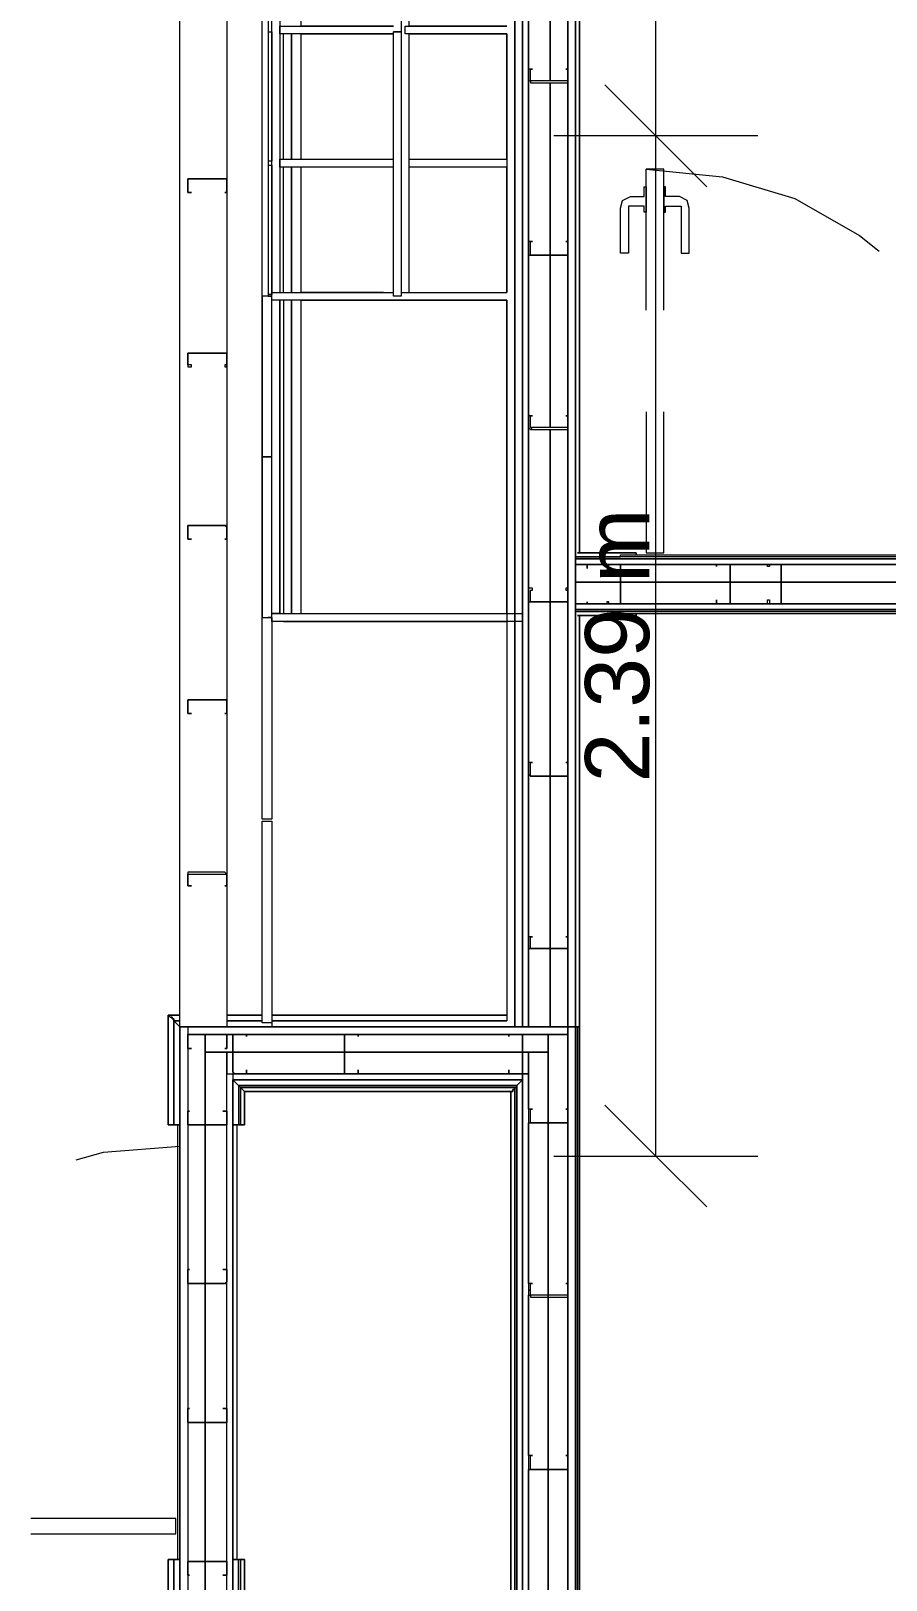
# Model space of a CAD drawing. Header units: metres. Extents: x -2 to 237, y -8 to 52.
# Drawn here: x 50.718 to 52.718, y 25.669 to 29.293 of the extents above; entities that cross this region are included whole.
import ezdxf

# ---------------------------------------------------------------- set-up
doc = ezdxf.new("R2010")
doc.units = ezdxf.units.M
doc.layers.add('HVAC - Ductos', color=5, linetype='Continuous', lineweight=0)
doc.layers.add('PDF2_Text', color=7, linetype='Continuous', lineweight=0)
doc.layers.add('PDF2_Geometry', color=7, linetype='Continuous', lineweight=0, true_color=0xaaaaaa)
doc.styles.add('PDF Helvetica', font='')
doc.styles.get('PDF Helvetica').set_extended_font_data('Helvetica')

msp = doc.modelspace()

# ---------------------------------------------------------------- linework, layer by layer
at = {"layer": 'HVAC - Ductos', "lineweight": 0}
for points in [[(51.9416, 26.6608), (52.1798, 26.6608), (52.1798, 29.0479), (52.1798, 31.632), (52.1798, 32.3513), (52.1798, 33.9182)], [(52.0607, 29.167), (52.1798, 29.0479), (52.299, 28.9287)], [(52.4181, 29.0479), (52.1798, 29.0479), (51.9416, 29.0479)], [(52.0607, 26.78), (52.1798, 26.6608), (52.299, 26.5417)], [(52.1798, 26.6608), (52.4181, 26.6608)]]:
    msp.add_lwpolyline(points, dxfattribs=at)
at = {"layer": 'PDF2_Geometry', "lineweight": 0}
for points in [[(51.1764, 27.2931), (51.1764, 26.9632), (51.0665, 26.9632), (51.0665, 31.3021)], [(51.2589, 27.9116), (51.2589, 31.3021)], [(51.2727, 31.3021), (51.2727, 28.6722), (51.2818, 28.6722), (51.2589, 28.6722), (51.2589, 28.2965), (51.2589, 27.9208), (51.2818, 27.9208), (51.2818, 27.4488), (51.2589, 27.4488), (51.2589, 27.9208), (51.2818, 27.9208), (51.2818, 28.2965), (51.2818, 28.6722)], [(51.2727, 28.6722), (51.2818, 28.6722), (51.2818, 31.3021), (51.2818, 31.2929), (51.2727, 31.2929), (51.2818, 31.2929), (51.2818, 30.9539), (51.2818, 30.5415), (51.2727, 30.5415), (51.2818, 30.5415), (51.2818, 30.23), (51.2727, 30.23)], [(51.3505, 30.2392), (51.3505, 30.5324), (51.5659, 30.5324), (51.3001, 30.5324), (51.3001, 30.5507), (51.5659, 30.5507), (51.3505, 30.5507), (51.3505, 31.2838), (51.5659, 31.2838), (51.3001, 31.2838), (51.3001, 31.3021), (51.3001, 28.6814), (51.543, 28.6814), (51.3505, 28.6814), (51.3505, 28.9746)], [(51.8499, 31.3021), (51.8499, 26.9632), (51.8499, 31.3021)], [(51.8683, 30.5507), (51.8683, 26.9632), (51.1902, 26.9632), (51.0665, 26.9632), (51.0665, 25.4925)], [(51.5842, 30.5324), (51.5842, 28.6814), (51.8316, 28.6814)], [(51.882, 30.5507), (51.882, 26.9632), (51.8683, 26.9632), (51.8683, 30.5507)], [(51.8683, 30.5507), (51.8683, 26.9632), (51.8683, 30.5507)], [(51.992, 25.3688), (51.992, 26.9632), (51.9965, 26.9632), (52.0011, 26.9632), (51.992, 26.9632), (51.9737, 26.9632), (51.9737, 27.1465), (51.9737, 26.9632), (51.9324, 26.9632), (51.9324, 27.1465), (51.9324, 27.5496), (51.9324, 27.9574), (51.9324, 28.3606), (51.9324, 27.9574), (51.9324, 27.5496), (51.9324, 27.1465), (51.9324, 26.9632), (51.882, 26.9632), (51.882, 30.5507)], [(51.992, 30.5507), (51.992, 28.0445), (51.992, 30.5507)], [(51.992, 25.3688), (51.992, 26.9632), (51.992, 27.9528), (51.992, 26.9632), (51.992, 30.5003), (51.992, 30.1292), (51.992, 30.5003), (51.992, 30.1292), (51.992, 30.5003), (51.992, 26.9632), (51.992, 25.4925)], [(51.992, 30.0192), (51.992, 28.0628), (51.992, 30.0146)], [(51.992, 30.0146), (51.992, 28.0628), (52.0974, 28.0628), (51.992, 28.0628), (52.0974, 28.0628), (52.0974, 28.0674), (53.1007, 28.0674), (53.1007, 28.0628), (52.0974, 28.0628), (51.992, 28.0628), (52.0974, 28.0628), (51.992, 28.0628), (51.992, 30.0146), (51.992, 28.0628), (51.992, 30.0146), (51.992, 28.0628), (51.992, 30.0192)], [(51.5842, 28.6814), (51.6026, 28.6814), (51.6026, 29.2861), (51.8316, 29.2861), (51.5934, 29.2861), (51.5934, 29.3045), (51.8316, 29.3045), (51.6026, 29.3045), (51.6026, 29.9093), (51.8316, 29.9093)], [(51.3505, 28.9929), (51.3505, 29.2861), (51.5659, 29.2861), (51.3001, 29.2861), (51.3001, 29.3045), (51.5659, 29.3045), (51.3505, 29.3045), (51.3505, 29.5977)], [(51.1764, 29.3228), (51.1764, 28.9425)], [(51.2727, 29.2907), (51.2818, 29.2907), (51.2818, 28.9884), (51.2727, 28.9884)], [(51.3093, 28.9929), (51.3093, 29.2861)], [(51.5842, 29.2907), (51.5842, 28.9425), (51.5842, 28.6722), (51.5659, 28.6722), (51.5659, 28.9425), (51.5659, 29.2907)], [(51.5659, 29.2907), (51.5842, 29.2907), (51.5659, 29.2907)], [(51.6026, 28.9929), (51.8316, 28.9929), (51.8316, 29.2861), (51.8316, 28.6814), (51.8316, 28.9746), (51.6026, 28.9746)], [(51.8316, 29.2861), (51.6026, 29.2861)], [(51.2727, 28.9792), (51.2818, 28.9792), (51.2818, 28.6768), (51.2727, 28.6768)], [(51.5659, 28.9746), (51.3001, 28.9746), (51.3001, 28.9929), (51.5659, 28.9929)], [(51.3093, 28.6814), (51.3093, 28.9746)], [(52.1569, 28.6401), (52.1569, 28.97), (52.3356, 28.9517), (52.5051, 28.9013), (52.6563, 28.8142), (52.7022, 28.7776)], [(52.1982, 28.6401), (52.1982, 28.97), (52.1569, 28.97)], [(51.1764, 28.915), (51.1764, 28.5393)], [(51.8316, 28.663), (51.2818, 28.663), (51.2818, 28.6814), (51.5659, 28.6814)], [(51.543, 27.93), (51.8316, 27.93), (51.8316, 28.663), (51.8316, 26.977), (51.2818, 26.977), (51.2818, 26.9632)], [(51.3093, 28.663), (51.3093, 27.93), (51.3277, 27.93), (51.3277, 28.663), (51.3277, 27.93), (51.3505, 27.93), (51.3505, 28.663), (51.8316, 28.663), (51.3001, 28.663), (51.3001, 27.93), (51.2818, 27.93), (51.8683, 27.93)], [(51.3001, 27.93), (51.3001, 28.663)], [(51.1764, 28.5118), (51.1764, 28.1315)], [(52.1569, 28.4019), (52.1569, 28.072), (52.1982, 28.072), (52.1982, 28.4019)], [(51.2727, 28.2965), (51.2727, 28.2965)], [(51.2818, 28.2965), (51.2818, 28.2965)], [(51.2818, 28.2965), (51.2818, 28.2965)], [(51.1764, 28.104), (51.1764, 27.7283)], [(52.0974, 28.0628), (51.992, 28.0628), (52.0974, 28.0628)], [(54.7318, 22.8306), (54.7318, 27.9346), (54.7318, 28.0628), (51.992, 28.0628), (51.992, 27.9346), (54.6265, 27.9346), (51.992, 27.9346), (52.0974, 27.9346), (52.0974, 27.93), (53.1007, 27.93), (53.1007, 27.9346), (52.0974, 27.9346), (51.992, 27.9346)], [(52.0974, 28.0628), (51.992, 28.0628), (52.0974, 28.0628)], [(54.7318, 28.0628), (51.992, 28.0628)], [(51.9965, 28.072), (52.134, 28.072)], [(51.9965, 28.072), (52.134, 28.072)], [(52.134, 28.072), (52.134, 28.072)], [(52.134, 28.072), (52.134, 28.0674)], [(52.134, 28.072), (52.134, 28.072)], [(52.134, 28.0674), (52.134, 28.072)], [(51.992, 28.0445), (51.992, 28.0445)], [(51.992, 28.0445), (51.992, 28.0445)], [(52.0195, 28.0353), (52.0195, 28.0353)], [(52.3219, 28.0399), (52.3219, 28.0399)], [(52.3539, 28.0445), (52.3539, 28.0445)], [(52.3539, 28.0445), (52.3539, 28.0445)], [(52.4731, 28.0445), (52.4731, 28.0445)], [(52.4731, 28.0445), (52.4731, 28.0445)], [(51.992, 27.9528), (51.992, 27.9528)], [(51.992, 27.9528), (51.992, 27.9528)], [(54.7318, 27.9392), (54.7318, 27.9528), (51.992, 27.9528), (54.6402, 27.9528), (54.6402, 27.9392), (54.6402, 27.9528), (54.7318, 27.9528), (54.7318, 22.8122)], [(52.0195, 27.9574), (52.0195, 27.9574)], [(52.3219, 27.962), (52.3219, 27.962)], [(52.3539, 27.9528), (52.3539, 27.9528)], [(52.3539, 27.9528), (52.3539, 27.9528)], [(52.4731, 27.9528), (52.4731, 27.9528)], [(52.4731, 27.9528), (52.4731, 27.9528)], [(51.2727, 27.9208), (51.2727, 27.9208)], [(51.8683, 27.9116), (51.2818, 27.9116), (51.2818, 27.93)], [(51.2818, 27.9208), (51.2818, 27.9208)], [(51.3093, 27.9116), (51.8316, 27.9116), (51.2818, 27.9116)], [(54.6265, 22.8306), (54.6265, 27.9346), (53.1007, 27.9346), (54.5944, 27.9346), (53.1007, 27.9346), (54.6265, 27.9346), (53.1007, 27.9346), (54.6265, 27.9346), (54.6265, 22.8306), (54.6265, 27.9346), (54.6265, 25.5475), (54.6265, 27.9346), (53.1007, 27.9346), (54.6265, 27.9346), (54.6265, 27.9392), (51.992, 27.9392), (54.6356, 27.9392), (54.6265, 27.9392), (54.6265, 22.8306)], [(52.0974, 27.9346), (51.992, 27.9346), (52.0974, 27.9346)], [(52.0974, 27.9346), (51.992, 27.9346), (52.0974, 27.9346)], [(51.992, 27.9346), (51.992, 26.9632), (51.992, 27.9346)], [(51.992, 27.9346), (51.992, 26.9632), (51.992, 27.9346)], [(51.992, 27.9346), (51.992, 26.9632), (51.992, 27.9346)], [(51.992, 27.9346), (51.992, 26.9632), (51.992, 27.9346)], [(52.0974, 27.9346), (51.992, 27.9346), (52.0974, 27.9346)], [(52.0974, 27.9346), (51.992, 27.9346), (52.0974, 27.9346)], [(52.134, 27.9254), (52.134, 27.9254)], [(52.134, 27.9254), (52.134, 27.9254)], [(51.1764, 27.6963), (51.1764, 27.3206)], [(51.0665, 25.4925), (51.0665, 26.9632), (51.0528, 26.977), (51.0665, 26.977), (51.0528, 26.977), (51.0528, 26.7341), (51.0665, 26.7341), (51.0665, 26.9632), (51.992, 26.9632), (51.8683, 26.9632), (51.0665, 26.9632), (51.0528, 26.977), (51.0665, 26.977), (51.0528, 26.977), (51.0528, 26.9815), (51.0482, 26.9815), (51.0482, 26.9861), (51.0436, 26.9861), (51.039, 26.9907), (51.0665, 26.9907), (51.039, 26.9907), (51.0436, 26.9861), (51.0482, 26.9861), (51.0482, 26.9815), (51.0528, 26.9815), (51.0528, 26.977), (51.0665, 26.977), (51.0528, 26.977), (51.0665, 26.9632), (51.0665, 26.7341), (51.0528, 26.7341), (51.0528, 26.977), (51.0528, 26.7341), (51.0528, 26.977), (51.0528, 26.7341), (51.0528, 26.977), (51.0528, 26.9815), (51.0482, 26.9815), (51.0482, 26.9861), (51.0436, 26.9861), (51.039, 26.9907), (51.0436, 26.9861), (51.0482, 26.9861), (51.0482, 26.9815), (51.0528, 26.9815), (51.0528, 26.977), (51.0665, 26.977), (51.0528, 26.977), (51.0528, 26.7341), (51.0482, 26.7341), (51.0528, 26.7341), (51.0573, 26.7341), (51.0528, 26.7341), (51.0528, 26.977), (51.0665, 26.9632), (51.0848, 26.9632), (51.0848, 25.4925)], [(51.0528, 26.977), (51.0528, 26.977)], [(51.2589, 26.977), (51.1764, 26.977)], [(51.2589, 26.977), (51.1764, 26.977)], [(51.1764, 26.977), (51.2589, 26.977)], [(51.1764, 26.977), (51.2589, 26.977)], [(51.0665, 25.4925), (51.0665, 26.9632), (51.0665, 25.4925)], [(51.0665, 26.9632), (51.0665, 26.9632)], [(51.0665, 26.9632), (51.0665, 26.9632)], [(51.1764, 25.4925), (51.1764, 26.9036), (51.126, 26.9036), (51.126, 26.7341), (51.126, 26.363), (51.126, 26.0377), (51.126, 25.7124), (51.126, 25.4925), (51.126, 25.7124), (51.126, 26.0377), (51.126, 26.363), (51.126, 26.7341), (51.126, 26.9449), (51.0848, 26.9449), (51.0848, 25.4925)], [(51.9737, 25.4329), (51.9737, 26.9449), (51.9279, 26.9449), (51.9279, 26.7387), (51.9279, 26.3355), (51.9279, 25.9277), (51.9279, 25.5521), (51.9279, 25.9277), (51.9279, 26.3355), (51.9279, 26.7387), (51.9279, 26.9036), (51.882, 26.9036), (51.882, 26.7708), (51.882, 26.8532), (51.8683, 26.8532), (51.1902, 26.8532), (51.1902, 26.8395), (51.8683, 26.8395), (51.8545, 26.8258), (51.8545, 26.8212), (51.2085, 26.8212), (51.2039, 26.8258), (51.2039, 26.7341), (51.1902, 26.7341), (51.1902, 26.8395), (51.8683, 26.8395), (51.1902, 26.8395), (51.2039, 26.8258), (51.8545, 26.8258), (51.8683, 26.8395), (51.8545, 26.8258), (51.8545, 25.5063), (51.8545, 26.8212), (51.8499, 26.8212), (51.8499, 26.8166), (51.8454, 26.8166), (51.8454, 26.812), (51.8408, 26.812), (51.8408, 25.5199)], [(51.8362, 26.9403), (51.8362, 26.9403)], [(51.8683, 26.9632), (51.8683, 26.9632)], [(51.8683, 26.9449), (51.8683, 26.9449)], [(51.8683, 26.9449), (51.8683, 26.9449)], [(51.992, 26.9632), (51.992, 25.3688), (51.992, 26.9632)], [(51.992, 26.9632), (51.992, 26.9632)], [(51.992, 26.9632), (51.992, 26.9632)], [(51.992, 26.9632), (51.992, 26.9632)], [(51.992, 26.9632), (51.992, 25.3688), (51.992, 26.9632)], [(51.992, 26.9632), (51.992, 26.9632)], [(51.992, 25.3688), (51.992, 26.9632), (51.992, 25.3688)], [(51.992, 26.9632), (51.992, 26.9632)], [(51.9965, 26.9632), (51.9965, 26.9632)], [(51.9965, 26.9632), (51.9965, 26.9632)], [(52.0011, 25.3688), (52.0011, 26.9632), (52.0011, 25.3688), (52.0011, 26.9632), (52.0011, 25.3688)], [(51.8362, 26.8624), (51.8362, 26.8624)], [(51.1764, 25.4925), (51.1764, 26.8532), (51.1902, 26.8532), (51.1902, 25.4925)], [(51.8408, 25.5199), (51.8408, 26.812), (51.8454, 26.812), (51.8454, 26.8166), (51.8499, 26.8166), (51.8499, 26.8212), (51.8499, 25.5108), (51.8499, 26.8212), (51.2085, 26.8212), (51.8499, 26.8212), (51.8499, 26.8166), (51.8454, 26.8166), (51.8454, 26.812), (51.8408, 26.812), (51.2177, 26.812), (51.2131, 26.8166), (51.2085, 26.8212), (51.2131, 26.8166), (51.2177, 26.812), (51.2177, 26.7341), (51.2131, 26.7341), (51.2085, 26.7341), (51.2131, 26.7341), (51.2177, 26.7341), (51.2177, 26.812), (51.2131, 26.8166), (51.2085, 26.8212), (51.2039, 26.8258), (51.2039, 26.7341), (51.2085, 26.7341), (51.2085, 26.8212), (51.2085, 26.7341), (51.2085, 26.8212), (51.8545, 26.8212), (51.2085, 26.8212), (51.2131, 26.8166), (51.2177, 26.812), (51.8408, 26.812), (51.8454, 26.812), (51.8454, 26.8166), (51.8499, 26.8166), (51.8499, 26.8212), (51.8545, 26.8212), (51.2085, 26.8212), (51.2085, 26.7341), (51.2039, 26.7341), (51.1902, 26.7341), (51.1902, 26.8395), (51.1902, 25.4925), (51.1902, 26.8395), (51.1902, 25.4925)], [(51.1902, 26.8395), (51.8683, 26.8395), (51.1902, 26.8395)], [(51.1902, 26.8395), (51.1902, 26.8395)], [(51.8683, 26.8395), (51.8545, 26.8258)], [(51.8545, 26.8212), (51.8545, 26.8258)], [(51.8545, 26.8212), (51.8545, 25.5063)], [(51.8683, 26.8395), (51.8683, 26.8395)], [(51.8683, 26.8395), (51.8683, 26.8395)], [(51.8683, 25.4925), (51.8683, 26.8395)], [(51.0528, 26.7341), (51.0528, 26.7341)], [(51.0528, 26.7341), (51.0528, 26.7341)], [(51.0528, 26.7341), (51.0528, 26.7341)], [(51.0528, 26.7341), (51.0528, 26.7341)], [(51.1902, 26.7341), (51.1994, 26.7341)], [(51.1902, 25.717), (51.1902, 26.7341)], [(51.1994, 26.7341), (51.1994, 25.717)], [(50.8237, 26.6517), (50.8878, 26.67), (51.0665, 26.6838)], [(50.7183, 25.7766), (51.0573, 25.7766), (51.0573, 25.8132), (50.7183, 25.8132)], [(51.039, 25.5199), (51.039, 25.717), (51.0436, 25.717), (51.0482, 25.717), (51.0528, 25.717), (51.0665, 25.717), (51.0665, 25.4925)], [(51.0528, 25.5063), (51.0528, 25.717), (51.0573, 25.717), (51.0528, 25.717), (51.0482, 25.717), (51.0528, 25.717), (51.0528, 25.5108)], [(51.0528, 25.717), (51.0528, 25.717)], [(51.0528, 25.5063), (51.0528, 25.717), (51.0528, 25.5063)], [(51.0528, 25.717), (51.0528, 25.717)], [(51.0528, 25.5063), (51.0528, 25.717), (51.0528, 25.5063)], [(51.0665, 25.4925), (51.0665, 25.717), (51.0528, 25.717), (51.0528, 25.5063)], [(51.0848, 25.7124), (51.0848, 25.7124)], [(51.0848, 25.7124), (51.0848, 25.7124)], [(51.1902, 25.717), (51.2039, 25.717)], [(51.1994, 25.717), (51.1902, 25.717)], [(51.1902, 25.717), (51.2039, 25.717)], [(51.2039, 25.5063), (51.2039, 25.717)], [(51.2039, 25.5063), (51.2039, 25.717)], [(51.0894, 25.6804), (51.0894, 25.6804)], [(51.1672, 25.6804), (51.1672, 25.6804)]]:
    msp.add_lwpolyline(points, dxfattribs=at)
for points in [[(51.9324, 29.1762), (51.9324, 29.5794), (51.9324, 29.9871), (51.9324, 30.3903), (51.9324, 30.5507), (51.9324, 30.3903), (51.9324, 29.9871), (51.9324, 29.5794)], [(52.0011, 30.0101), (52.0011, 28.072)], [(52.0011, 30.0101), (52.0011, 28.072)], [(51.9737, 29.2036), (51.9737, 29.584)], [(51.3277, 29.2861), (51.3277, 28.9929)], [(51.882, 29.2036), (51.882, 29.1762), (51.8866, 29.1762), (51.8866, 29.1716), (51.9737, 29.1716), (51.9737, 29.1762), (51.9737, 29.2036), (51.9691, 29.2036), (51.9737, 29.2036), (51.9737, 29.1762), (51.8866, 29.1762), (51.8866, 29.2036), (51.8912, 29.2036)], [(51.9737, 28.8005), (51.9737, 29.1762)], [(51.9324, 28.3652), (51.9324, 28.7684), (51.9324, 29.1716), (51.9324, 28.7684)], [(51.3277, 28.9746), (51.3277, 28.6814)], [(51.1764, 28.915), (51.1764, 28.9425), (51.1764, 28.9471), (51.1718, 28.9471), (51.0848, 28.9471), (51.0848, 28.9425), (51.0848, 28.915), (51.094, 28.915), (51.0848, 28.915), (51.0848, 28.9425), (51.0848, 28.9471), (51.1718, 28.9471), (51.1764, 28.9471), (51.1764, 28.9425), (51.1764, 28.915), (51.1718, 28.915)], [(52.1157, 28.883), (52.1157, 28.8784), (52.1157, 28.773), (52.0974, 28.773), (52.0974, 28.8784), (52.1019, 28.8967), (52.1203, 28.9059), (52.1524, 28.9059), (52.1524, 28.9287), (52.1569, 28.9287), (52.1569, 28.8692), (52.1524, 28.8692), (52.1524, 28.883), (52.1203, 28.883)], [(52.2394, 28.883), (52.2394, 28.8784), (52.2394, 28.773), (52.2577, 28.773), (52.2577, 28.8784), (52.2532, 28.8967), (52.2348, 28.9059), (52.2028, 28.9059), (52.2028, 28.9287), (52.1982, 28.9287), (52.1982, 28.8692), (52.2028, 28.8692), (52.2028, 28.883), (52.2348, 28.883)], [(51.882, 28.8005), (51.882, 28.7684), (51.8866, 28.7684), (51.9737, 28.7684), (51.9737, 28.8005), (51.9691, 28.8005), (51.9737, 28.8005), (51.9737, 28.7684), (51.8866, 28.7684), (51.8866, 28.8005), (51.8912, 28.8005)], [(51.9737, 28.3927), (51.9737, 28.7684)], [(51.1764, 28.5072), (51.1764, 28.5393), (51.1718, 28.5393), (51.0848, 28.5393), (51.0848, 28.5072), (51.094, 28.5072), (51.094, 28.5118), (51.0848, 28.5118), (51.0848, 28.5393), (51.1718, 28.5393), (51.1764, 28.5393), (51.1764, 28.5118), (51.1718, 28.5118), (51.1718, 28.5072)], [(51.882, 28.3927), (51.882, 28.3652), (51.8866, 28.3606), (51.9737, 28.3606), (51.9737, 28.3652), (51.9737, 28.3927), (51.9691, 28.3927), (51.9737, 28.3927), (51.9737, 28.3652), (51.8866, 28.3652), (51.8866, 28.3927), (51.8912, 28.3927)], [(51.9737, 27.985), (51.9737, 28.3652)], [(51.2589, 28.2965), (51.2818, 28.2965)], [(51.1764, 28.104), (51.1764, 28.1315), (51.1764, 28.1361), (51.1718, 28.1361), (51.0848, 28.1361), (51.0848, 28.1315), (51.0848, 28.104), (51.094, 28.104), (51.0848, 28.104), (51.0848, 28.1315), (51.0848, 28.1361), (51.1718, 28.1361), (51.1764, 28.1315), (51.1764, 28.104), (51.1718, 28.104)], [(51.992, 28.0583), (54.7318, 28.0583)], [(52.134, 28.072), (52.134, 28.0674), (52.134, 28.072), (51.9965, 28.072)], [(51.9965, 28.072), (52.134, 28.072)], [(51.992, 27.9528), (51.992, 28.0445), (52.0195, 28.0445), (52.0195, 28.0353), (52.0195, 28.0445), (51.992, 28.0445), (51.992, 27.9528), (52.0195, 27.9528)], [(54.7318, 28.0445), (51.992, 28.0445)], [(52.0653, 27.9528), (52.0974, 27.9528), (52.0974, 28.0445), (52.0653, 28.0445), (52.0653, 28.0353), (52.0699, 28.0353), (52.0699, 28.0445), (52.0974, 28.0445), (52.0974, 27.9528), (52.0699, 27.9528), (52.0699, 27.9574), (52.0653, 27.9574)], [(52.3219, 28.0399), (52.3219, 28.0445)], [(52.3539, 28.0445), (52.3539, 27.9528), (52.3219, 27.9528), (52.3219, 27.962), (52.3219, 27.9528), (52.3539, 27.9528), (52.3539, 28.0445), (52.3219, 28.0445)], [(52.4731, 28.0445), (52.4731, 27.9528), (52.441, 27.9528), (52.441, 27.962), (52.4456, 27.962), (52.4456, 27.9528), (52.4731, 27.9528), (52.4731, 28.0445), (52.4456, 28.0445), (52.4456, 28.0399), (52.441, 28.0399), (52.441, 28.0445)], [(51.882, 27.9895), (51.882, 27.9574), (51.8866, 27.9574), (51.9737, 27.9574), (51.9737, 27.9895), (51.9691, 27.9895), (51.9691, 27.985), (51.9737, 27.985), (51.9737, 27.9574), (51.8866, 27.9574), (51.8866, 27.985), (51.8912, 27.985), (51.8912, 27.9895)], [(53.7788, 28.0032), (53.3756, 28.0032), (53.0687, 28.0032), (52.7938, 28.0032), (52.4731, 28.0032), (52.3539, 28.0032), (52.0974, 28.0032), (51.992, 28.0032), (52.0974, 28.0032), (52.3539, 28.0032), (52.4731, 28.0032), (52.7938, 28.0032), (53.0687, 28.0032), (53.3756, 28.0032)], [(51.9737, 27.5817), (51.9737, 27.9574)], [(52.0195, 27.9574), (52.0195, 27.9528)], [(51.2727, 27.9208), (51.2818, 27.9208)], [(52.134, 27.9254), (51.9965, 27.9254), (52.134, 27.9254), (52.134, 27.93)], [(52.134, 27.9254), (51.9965, 27.9254), (52.134, 27.9254), (52.134, 27.93)], [(52.134, 27.9254), (51.9965, 27.9254)], [(52.0011, 27.9254), (52.0011, 26.9632)], [(52.0011, 27.9254), (52.0011, 26.9632)], [(51.1764, 27.6963), (51.1764, 27.7283), (51.1718, 27.7283), (51.0848, 27.7283), (51.0848, 27.6963), (51.094, 27.6963), (51.0848, 27.6963), (51.0848, 27.7283), (51.1718, 27.7283), (51.1764, 27.7283), (51.1764, 27.6963), (51.1718, 27.6963)], [(51.882, 27.5817), (51.882, 27.5542), (51.8866, 27.5496), (51.9737, 27.5496), (51.9737, 27.5542), (51.9737, 27.5817), (51.9691, 27.5817), (51.9737, 27.5817), (51.9737, 27.5542), (51.9737, 27.5496), (51.8866, 27.5496), (51.8866, 27.5542), (51.8866, 27.5817), (51.8912, 27.5817)], [(51.9737, 27.1739), (51.9737, 27.5542)], [(51.2818, 26.9724), (51.2589, 26.9724), (51.2589, 27.4443), (51.2818, 27.4443)], [(51.1764, 27.2931), (51.1764, 27.3206), (51.1718, 27.3252), (51.0848, 27.3252), (51.0848, 27.3206), (51.0848, 27.2931), (51.094, 27.2931), (51.0848, 27.2931), (51.0848, 27.3206), (51.1718, 27.3206), (51.1764, 27.3206), (51.1764, 27.2931), (51.1718, 27.2931)], [(51.882, 27.1739), (51.882, 27.1465), (51.8866, 27.1465), (51.9737, 27.1465), (51.9737, 27.1739), (51.9691, 27.1739), (51.9737, 27.1739), (51.9737, 27.1465), (51.8866, 27.1465), (51.8866, 27.1739), (51.8912, 27.1739)], [(51.039, 26.7341), (51.039, 26.9907), (51.039, 26.7341), (51.0436, 26.7341), (51.0482, 26.7341), (51.0528, 26.7341), (51.0482, 26.7341), (51.0436, 26.7341)], [(51.1764, 26.9907), (51.2589, 26.9907)], [(51.2589, 26.977), (51.1764, 26.977)], [(51.1764, 26.977), (51.2589, 26.977)], [(51.2818, 26.9907), (51.8316, 26.9907)], [(51.2818, 26.977), (51.8316, 26.977)], [(51.9737, 26.9449), (51.9737, 26.9632), (51.0848, 26.9632), (51.0848, 26.9449)], [(51.1764, 26.9128), (51.1764, 26.9449), (51.1718, 26.9449), (51.0848, 26.9449), (51.0848, 26.9128), (51.094, 26.9128), (51.0848, 26.9128), (51.0848, 26.9449), (51.1718, 26.9449), (51.1764, 26.9449), (51.1764, 26.9128), (51.1718, 26.9128)], [(51.9279, 26.9036), (51.9279, 26.9449), (51.126, 26.9449), (51.126, 26.9036), (51.1902, 26.9036), (51.4513, 26.9036), (51.8683, 26.9036)], [(51.2223, 26.9449), (51.1948, 26.9449), (51.1902, 26.9449), (51.1902, 26.8578), (51.1902, 26.8532), (51.1948, 26.8532), (51.2223, 26.8532), (51.2223, 26.8624), (51.2223, 26.8532), (51.1948, 26.8532), (51.1902, 26.8578), (51.1902, 26.9449), (51.1948, 26.9449), (51.2223, 26.9449), (51.2223, 26.9403)], [(51.4834, 26.9449), (51.4513, 26.9449), (51.4513, 26.8578), (51.4513, 26.8532), (51.4834, 26.8532), (51.4834, 26.8624), (51.4834, 26.8532), (51.4513, 26.8532), (51.4513, 26.8578), (51.4513, 26.9449), (51.4834, 26.9449), (51.4834, 26.9403)], [(51.8362, 26.9403), (51.8362, 26.9449)], [(51.8683, 26.9449), (51.8683, 26.8578), (51.8683, 26.8532), (51.8362, 26.8532), (51.8362, 26.8624), (51.8362, 26.8532), (51.8683, 26.8532), (51.8683, 26.8578), (51.8683, 26.9449), (51.8362, 26.9449)], [(51.992, 26.9632), (51.9737, 26.9632), (51.9737, 25.3825), (51.992, 25.3825)], [(51.9965, 26.9632), (52.0011, 26.9632), (51.992, 26.9632)], [(51.9965, 25.3688), (51.9965, 25.2772), (51.9965, 25.3688), (51.9965, 26.9632)], [(51.882, 26.8532), (51.882, 26.9036), (51.8683, 26.9036), (51.4513, 26.9036), (51.1902, 26.9036), (51.1764, 26.9036), (51.1764, 26.8532)], [(51.8683, 25.4925), (51.8545, 25.5063), (51.8683, 25.4925), (51.8683, 26.8395), (51.8683, 25.4925), (51.8683, 26.8395), (51.8683, 25.4925), (51.8683, 26.8395), (51.8683, 25.4925), (51.8683, 26.8395), (51.8683, 26.8532), (51.8683, 25.4925), (51.1902, 25.4925), (51.1902, 25.717), (51.1902, 25.4925), (51.2085, 25.4925), (51.1902, 25.4925), (51.8683, 25.4925), (51.1902, 25.4925)], [(51.1902, 26.8395), (51.2039, 26.8258)], [(51.2039, 25.5063), (51.8545, 25.5063), (51.8545, 26.8258), (51.2039, 26.8258), (51.1902, 26.8395), (51.8683, 26.8395), (51.8683, 25.4925), (51.8545, 25.5063)], [(51.2085, 26.7341), (51.2085, 26.8212)], [(51.0848, 26.7662), (51.0848, 26.7387), (51.0848, 26.7341), (51.1718, 26.7341), (51.1764, 26.7341), (51.1764, 26.7387), (51.1764, 26.7662), (51.1672, 26.7662), (51.1764, 26.7662), (51.1764, 26.7387), (51.1764, 26.7341), (51.1718, 26.7341), (51.0848, 26.7341), (51.0848, 26.7387), (51.0848, 26.7662), (51.0894, 26.7662)], [(51.882, 26.7708), (51.882, 26.7387), (51.8866, 26.7387), (51.9737, 26.7387), (51.9737, 26.7708), (51.9691, 26.7708), (51.9737, 26.7708), (51.9737, 26.7387), (51.8866, 26.7387), (51.8866, 26.7708), (51.8912, 26.7708)], [(51.0619, 26.7341), (51.0665, 26.7341), (51.0665, 25.717), (51.0619, 25.717)], [(51.2039, 26.7341), (51.2085, 26.7341), (51.2131, 26.7341), (51.2085, 26.7341)], [(51.882, 26.7387), (51.882, 26.363)], [(51.0848, 26.3951), (51.0848, 26.3676), (51.0848, 26.363), (51.1718, 26.363), (51.1764, 26.363), (51.1764, 26.3676), (51.1764, 26.3951), (51.1672, 26.3951), (51.1764, 26.3951), (51.1764, 26.3676), (51.1718, 26.363), (51.0848, 26.363), (51.0848, 26.3676), (51.0848, 26.3951), (51.0894, 26.3951)], [(51.882, 26.363), (51.882, 26.3355), (51.8866, 26.3355), (51.8866, 26.331), (51.9737, 26.331), (51.9737, 26.3355), (51.9737, 26.363), (51.9691, 26.363), (51.9737, 26.363), (51.9737, 26.3355), (51.8866, 26.3355), (51.8866, 26.363), (51.8912, 26.363)], [(51.882, 26.3355), (51.882, 25.9599)], [(51.0848, 26.0698), (51.0848, 26.0423), (51.0848, 26.0377), (51.1718, 26.0377), (51.1764, 26.0377), (51.1764, 26.0423), (51.1764, 26.0698), (51.1672, 26.0698), (51.1764, 26.0698), (51.1764, 26.0423), (51.1764, 26.0377), (51.1718, 26.0377), (51.0848, 26.0377), (51.0848, 26.0423), (51.0848, 26.0698), (51.0894, 26.0698)], [(51.882, 25.9599), (51.882, 25.9277), (51.8866, 25.9277), (51.9737, 25.9277), (51.9737, 25.9599), (51.9691, 25.9599), (51.9737, 25.9599), (51.9737, 25.9277), (51.8866, 25.9277), (51.8866, 25.9599), (51.8912, 25.9599)], [(51.882, 25.9277), (51.882, 25.5796)], [(51.039, 25.5199), (51.0436, 25.5154), (51.0482, 25.5154), (51.0482, 25.5108), (51.0528, 25.5108), (51.0528, 25.717), (51.0482, 25.717), (51.0436, 25.717), (51.039, 25.717)], [(51.0848, 25.7124), (51.1718, 25.7124), (51.1764, 25.7124), (51.1764, 25.6804), (51.1672, 25.6804), (51.1764, 25.6804), (51.1764, 25.7124), (51.1718, 25.7124), (51.0848, 25.7124), (51.0848, 25.6804)], [(51.2085, 25.717), (51.2039, 25.717), (51.2085, 25.717), (51.2131, 25.717), (51.2085, 25.717), (51.2039, 25.717), (51.2085, 25.717), (51.2085, 25.5063), (51.2085, 25.717), (51.2085, 25.5063)], [(51.2177, 25.5199), (51.2177, 25.717), (51.2131, 25.717), (51.2085, 25.717), (51.2085, 25.5063), (51.2085, 25.717), (51.2131, 25.717), (51.2177, 25.717)], [(51.0894, 25.6804), (51.0848, 25.6804)]]:
    msp.add_lwpolyline(points, close=True, dxfattribs=at)
at = {"layer": 'PDF2_Geometry', "color": 254, "lineweight": 0, "true_color": 0xd2d2d2}
for points in [[(51.0848, 28.9471), (51.0848, 28.9471)], [(51.0848, 28.9425), (51.0848, 28.9425)], [(51.9141, 28.7684), (51.9141, 28.7684)], [(51.1764, 28.5302), (51.1764, 28.5348)], [(51.8866, 28.3606), (51.8912, 28.3652)], [(51.1581, 28.1361), (51.1581, 28.1361)], [(52.0653, 28.0399), (52.0699, 28.0399)], [(52.0745, 28.0445), (52.0745, 28.0445)], [(51.992, 27.962), (51.992, 27.962)], [(51.0848, 26.9312), (51.0848, 26.9357)], [(51.094, 26.9449), (51.094, 26.9449)], [(51.4789, 26.9449), (51.4789, 26.9449)], [(51.4513, 26.9174), (51.4513, 26.922)], [(51.8958, 26.7387), (51.8958, 26.7387)], [(51.882, 26.3447), (51.8866, 26.3492)], [(51.0848, 26.0515), (51.0848, 26.0515)], [(51.9645, 25.9277), (51.9691, 25.9277)], [(51.9737, 25.9369), (51.9737, 25.9369)]]:
    msp.add_lwpolyline(points, dxfattribs=at)

# ---------------------------------------------------------------- texts
at = {"layer": 'PDF2_Text', "lineweight": 0, "insert": (52.0903, 27.535), "char_height": 0.15002, "attachment_point": 4, "rotation": 90, "style": 'PDF Helvetica'}
msp.add_mtext('2.39 m', dxfattribs=at)

doc.saveas('drawing.dxf')
